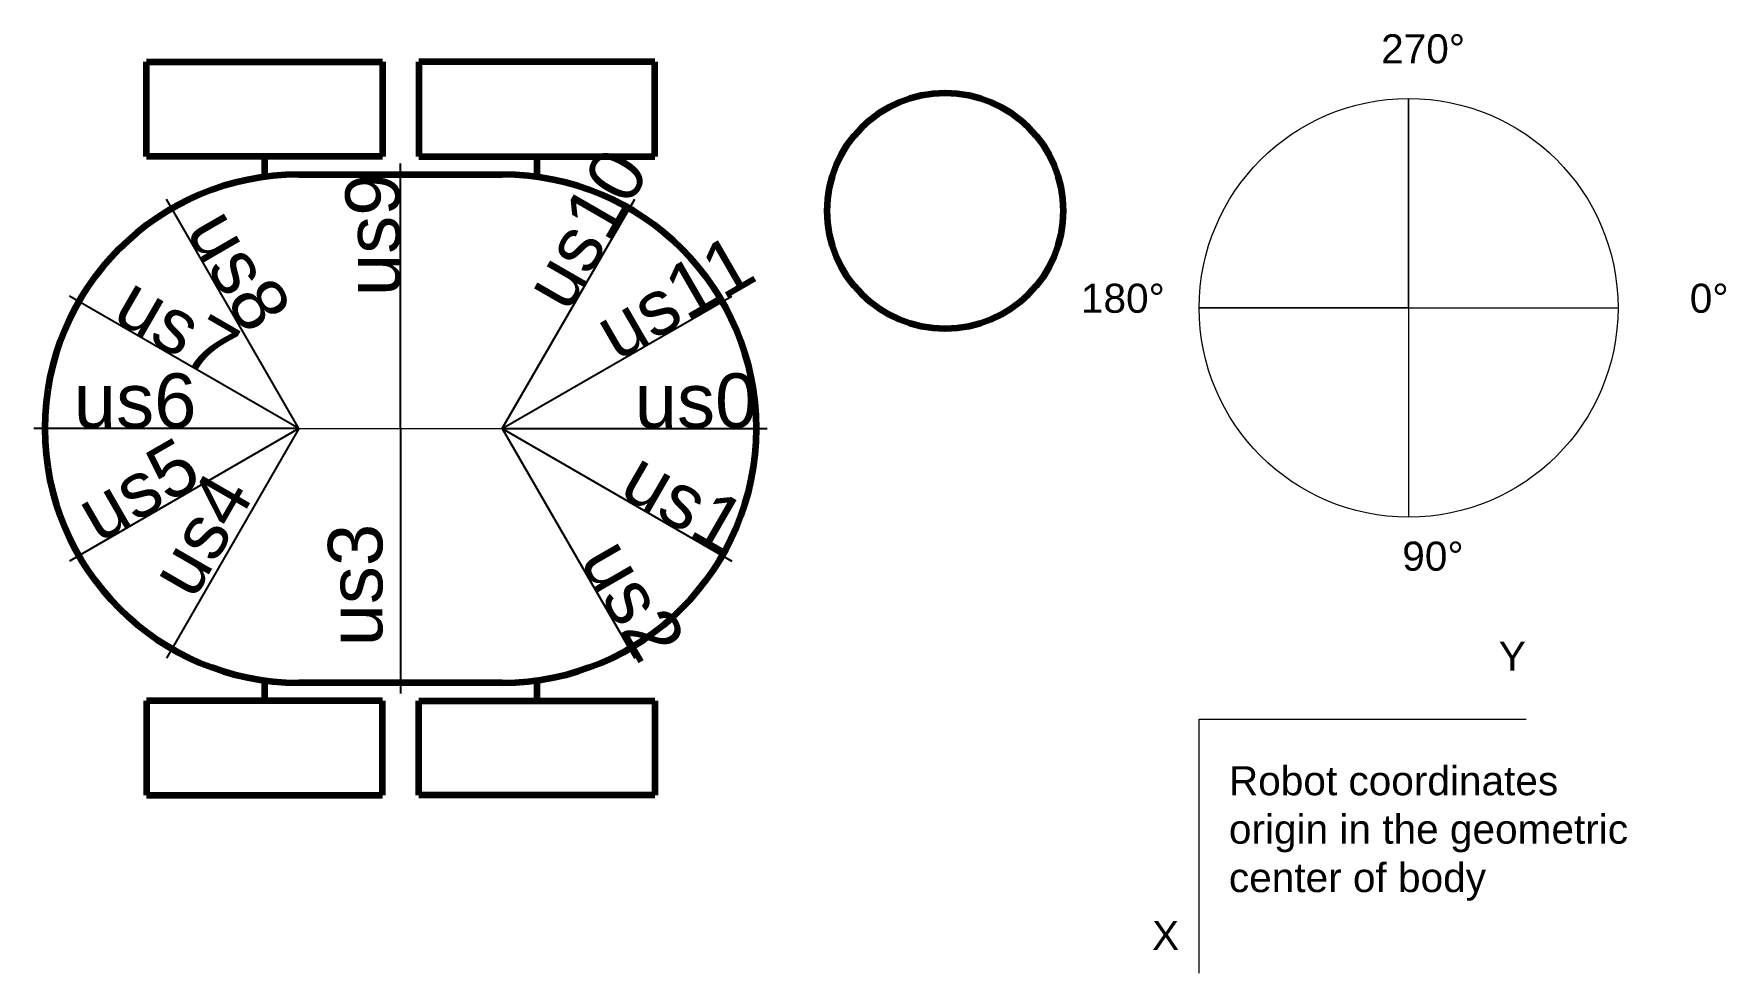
# Model space of a CAD drawing. Header units: centimetres. Extents: x -10.1 to 36.5, y -15 to 10.9.
import ezdxf

# ---------------------------------------------------------------- set-up
doc = ezdxf.new("R2010")
doc.units = ezdxf.units.CM
for name, color, linetype, lineweight, true_color in [('labels', 252, 'Continuous', 13, 0xa0a0a4), ('robot base', 7, 'Continuous', 100, 0x000000), ('ultrasound', 5, 'Continuous', 25, 0x0000ff), ('ultrasound_labels', 252, 'Continuous', 13, 0xa0a0a4)]:
    doc.layers.add(name, color=color, linetype=linetype, lineweight=lineweight, true_color=true_color)
doc.styles.add('textstyle0', font='')
doc.styles.add('textstyle1', font='')
doc.styles.add('textstyle10', font='')
doc.styles.add('textstyle11', font='')
doc.styles.add('textstyle12', font='')
doc.styles.add('textstyle13', font='')
doc.styles.add('textstyle14', font='')
doc.styles.add('textstyle15', font='')
doc.styles.add('textstyle16', font='')
doc.styles.add('textstyle17', font='')
doc.styles.add('textstyle18', font='')
doc.styles.add('textstyle2', font='')
doc.styles.add('textstyle3', font='')
doc.styles.add('textstyle4', font='')
doc.styles.add('textstyle5', font='')
doc.styles.add('textstyle6', font='')
doc.styles.add('textstyle7', font='')
doc.styles.add('textstyle8', font='')
doc.styles.add('textstyle9', font='')
doc.styles.get('textstyle0').set_extended_font_data('Liberation Sans')
doc.styles.get('textstyle1').set_extended_font_data('Liberation Sans')
doc.styles.get('textstyle10').set_extended_font_data('Liberation Sans')
doc.styles.get('textstyle11').set_extended_font_data('Liberation Sans')
doc.styles.get('textstyle12').set_extended_font_data('Liberation Sans')
doc.styles.get('textstyle13').set_extended_font_data('Liberation Sans')
doc.styles.get('textstyle14').set_extended_font_data('Liberation Sans')
doc.styles.get('textstyle15').set_extended_font_data('Liberation Sans')
doc.styles.get('textstyle16').set_extended_font_data('Liberation Sans')
doc.styles.get('textstyle17').set_extended_font_data('Liberation Sans')
doc.styles.get('textstyle18').set_extended_font_data('Liberation Sans')
doc.styles.get('textstyle2').set_extended_font_data('Liberation Sans')
doc.styles.get('textstyle3').set_extended_font_data('Liberation Sans')
doc.styles.get('textstyle4').set_extended_font_data('Liberation Sans')
doc.styles.get('textstyle5').set_extended_font_data('Liberation Sans')
doc.styles.get('textstyle6').set_extended_font_data('Liberation Sans')
doc.styles.get('textstyle7').set_extended_font_data('Liberation Sans')
doc.styles.get('textstyle8').set_extended_font_data('Liberation Sans')
doc.styles.get('textstyle9').set_extended_font_data('Liberation Sans')

msp = doc.modelspace()

# ---------------------------------------------------------------- linework, layer by layer
at = {"layer": 'labels'}
for p, q in [((27.765, 3.327), (27.765, 9.095)), ((27.765, 9.095), (27.765, -2.44)), ((0, 7), (0, -7)), ((27.765, 3.327), (21.997, 3.327)), ((21.997, 3.327), (33.532, 3.327)), ((-9.8, 0), (9.8, 0)), ((22, -8), (31, -8)), ((22, -15), (22, -8))]:
    msp.add_line(p, q, dxfattribs=at)
msp.add_circle((27.765, 3.327), 5.767, dxfattribs=at)
at = {"layer": 'robot base'}
for p, q in [((-7, 7.5), (-7, 10.1)), ((-7, 10.1), (-0.5, 10.1)), ((-0.5, 10.1), (-0.5, 7.5)), ((7, 10.1), (0.5, 10.1)), ((0.5, 10.1), (0.5, 7.5)), ((7, 7.5), (7, 10.1)), ((-0.5, 7.5), (-7, 7.5)), ((-3.75, 7.5), (-3.75, 6.935)), ((0.5, 7.5), (7, 7.5)), ((3.75, 7.5), (3.75, 6.935)), ((-3.75, -6.935), (-3.75, -7.5)), ((3.75, -6.935), (3.75, -7.5)), ((-0.5, -7.5), (-7, -7.5)), ((-7, -7.5), (-7, -10.1)), ((-0.5, -10.1), (-0.5, -7.5)), ((0.5, -7.5), (7, -7.5)), ((0.5, -10.1), (0.5, -7.5)), ((7, -7.5), (7, -10.1)), ((-7, -10.1), (-0.5, -10.1)), ((7, -10.1), (0.5, -10.1))]:
    msp.add_line(p, q, dxfattribs=at)
at = {"layer": 'robot base', "lineweight": 90}
for p, q in [((-2.8, 7), (2.8, 7)), ((2.8, -7), (-2.8, -7)), ((2.8, -7), (2.8, -7))]:
    msp.add_line(p, q, dxfattribs=at)
at = {"layer": 'robot base'}
msp.add_circle((15, 6), 3.25, dxfattribs=at)
for centre, start, end in [((-2.8, 0), 90, 270), ((2.8, 0), 270, 90)]:
    msp.add_arc(centre, 7, start, end, dxfattribs=at)
at = {"layer": 'ultrasound'}
for p, q in [((0, 0), (0, 7.3)), ((-2.8, 0), (-6.45, 6.322)), ((2.8, 0), (6.45, 6.322)), ((-2.8, 0), (-9.122, 3.65)), ((2.8, 0), (9.122, 3.65)), ((-2.8, 0), (-10.1, 0)), ((-2.8, 0), (-9.122, -3.65)), ((-2.8, 0), (-6.45, -6.322)), ((0, 0), (0, -7.3)), ((2.8, 0), (9.122, -3.65)), ((2.8, 0), (6.45, -6.322)), ((2.8, 0), (10.1, 0))]:
    msp.add_line(p, q, dxfattribs=at)

# ---------------------------------------------------------------- texts
at = {"layer": 'labels', "char_height": 0.8, "attachment_point": 7}
for s, insert, style in [('270%%d', (27.008, 10.051), 'textstyle18'), ('180%%d', (18.739, 3.18), 'textstyle17'), ('0%%d', (35.509, 3.18), 'textstyle15'), ('90%%d', (27.59, -3.924), 'textstyle16'), ('Y', (30.249, -6.672), 'textstyle13'), ('Robot coordinates \\Porigin in the geometric \\Pcenter of body', (22.815, -13.008), 'textstyle12'), ('X', (20.699, -14.359), 'textstyle14')]:
    msp.add_mtext(s, dxfattribs=dict(at, insert=insert, style=style))
at = {"layer": 'ultrasound_labels', "char_height": 1.5}
for s, insert, attachment_point, rotation, style in [('us\\S^10;', (4.625, 3.161), 7, 60, 'textstyle2'), ('us\\S^9;', (0, 3.65), 7, 90, 'textstyle3'), ('us\\S^8;', (-5.948, 5.453), 7, 300, 'textstyle4'), ('us\\S^11;', (5.961, 1.825), 7, 30, 'textstyle1'), ('us\\S^7;', (-8, 3), 7, 330, 'textstyle5'), ('us\\S^5;', (-8.316, -3.185), 7, 30, 'textstyle7'), ('us\\S^1;', (5.961, -1.825), 7, 330, 'textstyle11'), ('us\\S^4;', (-7, -4), 1, 60, 'textstyle8'), ('us\\S^3;', (-2, -6), 1, 90, 'textstyle9'), ('us\\S^2;', (4.899, -3.636), 7, 300, 'textstyle10')]:
    msp.add_mtext(s, dxfattribs=dict(at, insert=insert, attachment_point=attachment_point, rotation=rotation, style=style))
at = {"layer": 'ultrasound_labels', "char_height": 1.5, "attachment_point": 7}
for s, insert, style in [('us\\S^6;', (-9, 0), 'textstyle6'), ('us\\S^0;', (6.45, 0), 'textstyle0')]:
    msp.add_mtext(s, dxfattribs=dict(at, insert=insert, style=style))

doc.saveas('drawing.dxf')
